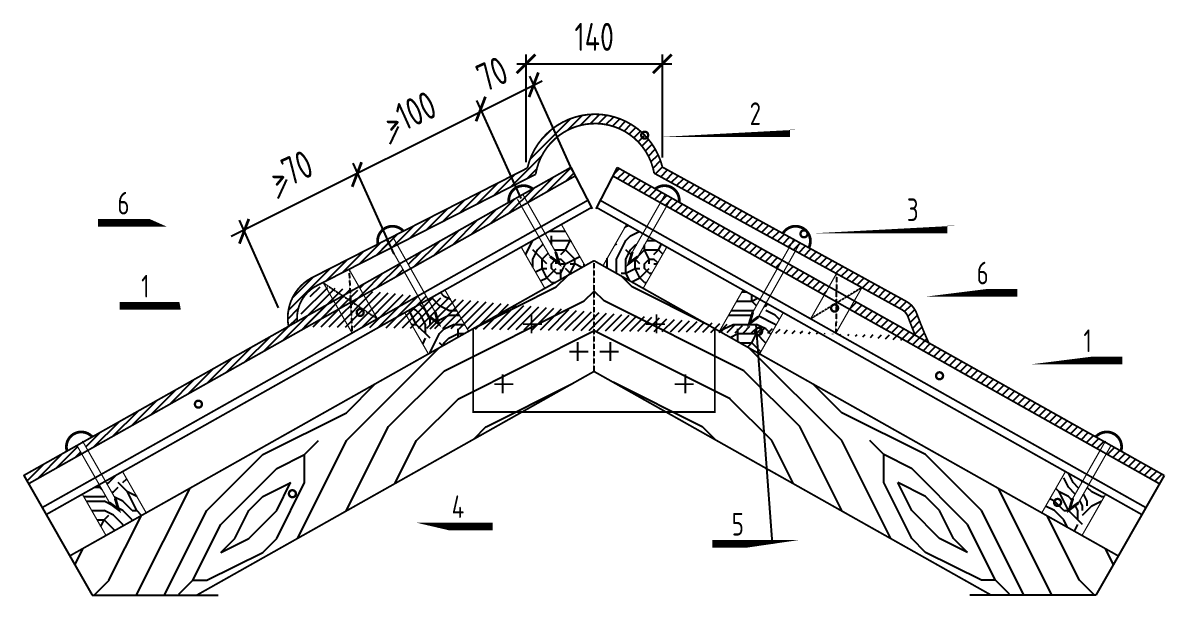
# Model space of a CAD drawing. Header units: millimetres. Extents: x -229914 to 856942, y -268655 to 87212.
# Drawn here: x 127374 to 139636, y -53467 to -47310 of the extents above; entities that cross this region are included whole.
import ezdxf
from ezdxf.enums import TextEntityAlignment as Align

# ---------------------------------------------------------------- set-up
doc = ezdxf.new("R2010")
doc.units = ezdxf.units.MM
doc.linetypes.add('ШТРИХОВАЯ', pattern=[0.75, 0.5, -0.25])
doc.layers.add('$DIZAIN', color=7, linetype='Continuous')
doc.layers.add('$RAZMER', color=7, linetype='Continuous')
doc.styles.add('ПРОМКАД', font='simplex.shx', dxfattribs={"width": 0.7})
pattern_1 = [(45, (68597.184, -170448.696), (-44.194174, 44.194174), [])]
pattern_2 = [(0, (68947.2, -170448.7), (1000, 1000), [300, -700]), (0, (68947.2, -170398.7), (1000, 1000), [300, -700]), (0, (68997.2, -170298.7), (1000, 1000), [200, -800]), (0, (69047.2, -170198.7), (1000, 1000), [150, -850]), (0, (69047.2, -170098.7), (1000, 1000), [100, -900]), (0, (68797.2, -169998.7), (1000, 1000), [50, -250, 50, -650]), (0, (68947.2, -169948.7), (1000, 1000), [50, -400, 150, -400]), (0, (69147.2, -169898.7), (1000, 1000), [50, -50, 50, -850]), (0, (69097.2, -169848.7), (1000, 1000), [50, -950]), (0, (69047.2, -169748.7), (1000, 1000), [150, -850]), (0, (69047.2, -169648.7), (1000, 1000), [200, -800]), (0, (68997.2, -169548.7), (1000, 1000), [250, -300, 50, -400]), (90, (68597.2, -170148.7), (-1000, 1000), [50, -100, 250, -600]), (90, (68647.2, -170048.7), (-1000, 1000), [50, -50, 150, -750]), (90, (68697.2, -169648.7), (-1000, 1000), [100, -900]), (90, (68747.2, -170048.7), (-1000, 1000), [200, -300, 50, -450]), (90, (68797.2, -169498.7), (-1000, 1000), [50, -950]), (90, (68847.2, -169998.7), (-1000, 1000), [150, -850]), (90, (68947.2, -169948.7), (-1000, 1000), [100, -900]), (90, (69047.2, -169948.7), (-1000, 1000), [50, -150, 150, -650]), (90, (69097.2, -169898.7), (-1000, 1000), [50, -950]), (90, (69147.2, -170098.7), (-1000, 1000), [140, -860]), (90, (69197.2, -170298.7), (-1000, 1000), [100, -900]), (90, (69297.2, -169898.7), (-1000, 1000), [50, -950]), (90, (69397.2, -169948.7), (-1000, 1000), [150, -850]), (90, (69497.2, -169948.7), (-1000, 1000), [150, -850]), (45, (69347.2, -170348.7), (1e-13, 1000), [70.71, -70.71, 70.71, -1202.0836]), (45, (69147.2, -170098.7), (1e-13, 1000), [141.42, -1272.7936]), (45, (68747.2, -169598.7), (1e-13, 1000), [141.42, -1272.7936]), (45, (68947.2, -169848.7), (1e-13, 1000), [141.42, -1272.7936]), (45, (68997.2, -170048.7), (1e-13, 1000), [141.42, -1272.7936]), (45, (69297.2, -170248.7), (1e-13, 1000), [141.42, -1272.7936]), (45, (69197.2, -170198.7), (1e-13, 1000), [212.132, -1202.0816]), (45, (68897.2, -169748.7), (1e-13, 1000), [70.71, -1343.5036]), (45, (68847.2, -169648.7), (1e-13, 1000), [70.71, -1343.5036]), (45, (69247.2, -169648.7), (1e-13, 1000), [70.71, -1343.5036]), (45, (68847.2, -170148.7), (1e-13, 1000), [70.71, -1343.5036]), (45, (69397.2, -169798.7), (1e-13, 1000), [70.71, -1343.5036]), (45, (69047.2, -169898.7), (1e-13, 1000), [70.71, -1343.5036]), (45, (69147.2, -169798.7), (1e-13, 1000), [70.71, -1343.5036]), (135, (69097.2, -169998.7), (-1000, 1e-13), [70.71, -70.71, 212.132, -1060.6616]), (135, (69247.2, -169998.7), (-1000, 1e-13), [70.71, -1343.5036]), (135, (69247.2, -170348.7), (-1000, 1e-13), [70.71, -1343.5036]), (135, (69047.2, -170098.7), (-1000, 1e-13), [70.71, -1343.5036]), (135, (69197.2, -169898.7), (-1000, 1e-13), [70.71, -1343.5036]), (135, (68947.2, -170148.7), (-1000, 1e-13), [70.71, -1343.5036]), (135, (69347.2, -170148.7), (-1000, 1e-13), [70.71, -1343.5036]), (135, (68647.2, -170448.7), (-1000, 1e-13), [70.71, -1343.5036]), (135, (68697.2, -170398.7), (-1000, 1e-13), [141.42, -1272.7936]), (135, (68747.2, -170348.7), (-1000, 1e-13), [141.42, -1272.7936]), (135, (68847.2, -170348.7), (-1000, 1e-13), [141.42, -1272.7936]), (135, (68897.2, -170248.7), (-1000, 1e-13), [141.42, -1272.7936]), (135, (69297.2, -169848.7), (-1000, 1e-13), [141.42, -1272.7936]), (135, (69497.2, -170348.7), (-1000, 1e-13), [141.42, -1272.7936]), (135, (69547.2, -169548.7), (-1000, 1e-13), [141.42, -1272.7936]), (135, (69547.2, -169648.7), (-1000, 1e-13), [141.42, -1272.7936]), (135, (69447.2, -169698.7), (-1000, 1e-13), [141.42, -1272.7936]), (135, (68747.2, -169698.7), (-1000, 1e-13), [212.132, -1202.0816]), (135, (69397.2, -169798.7), (-1000, 1e-13), [212.132, -1202.0816]), (26.56505, (68847.2, -169498.7), (1000, 4e-07), [111.8, -2124.268]), (26.56505, (68847.2, -169998.7), (1000, 4e-07), [111.8, -2124.268]), (26.56505, (68947.2, -169698.7), (1000, 4e-07), [111.8, -2124.268]), (26.56505, (69247.2, -170398.7), (1000, 4e-07), [111.8, -2124.268]), (26.56505, (69197.2, -170298.7), (1000, 4e-07), [111.8, -2124.268]), (26.56505, (68897.2, -170098.7), (1000, 4e-07), [111.8, -2124.268]), (26.56505, (68897.2, -169598.7), (1000, 4e-07), [111.8, -2124.268]), (26.56505, (69197.2, -169898.7), (1000, 4e-07), [223.6, -2012.468]), (63.43495, (69197.2, -169748.7), (5e-08, 1000), [111.8, -2124.268]), (63.43495, (69347.2, -170048.7), (5e-08, 1000), [111.8, -2124.268]), (63.43495, (68847.2, -169848.7), (5e-08, 1000), [111.8, -2124.268]), (63.43495, (68647.2, -169798.7), (5e-08, 1000), [111.8, -2124.268]), (63.43495, (69247.2, -169998.7), (5e-08, 1000), [111.8, -2124.268]), (63.43495, (69147.2, -169998.7), (5e-08, 1000), [111.8, -2124.268]), (63.43495, (68747.2, -169848.7), (5e-08, 1000), [223.6, -2012.468]), (63.43495, (69497.2, -170198.7), (5e-08, 1000), [223.6, -2012.468]), (63.43495, (69397.2, -170148.7), (5e-08, 1000), [223.6, -2012.468]), (116.56505, (68597.2, -170298.7), (-4e-07, 1000), [111.8, -2124.268]), (116.56505, (68597.2, -169748.7), (-4e-07, 1000), [111.8, -2124.268]), (116.56505, (68797.2, -170448.7), (-4e-07, 1000), [111.8, -2124.268]), (116.56505, (68697.2, -169548.7), (-4e-07, 1000), [111.8, -2124.268]), (116.56505, (68797.2, -170148.7), (-4e-07, 1000), [111.8, -2124.268]), (116.56505, (68997.2, -170048.7), (-4e-07, 1000), [111.8, -2124.268]), (116.56505, (69097.2, -169848.7), (-4e-07, 1000), [111.8, -2124.268]), (116.56505, (68647.2, -170248.7), (0.0003, 1000.0002), [111.8, -2124.268]), (116.56505, (68897.2, -170098.7), (-4e-07, 1000), [111.8, -2124.268]), (116.56505, (69197.2, -170198.7), (-4e-07, 1000), [111.8, -2124.268]), (116.56505, (69297.2, -170098.7), (-4e-07, 1000), [111.8, -2124.268]), (116.56505, (69497.2, -169798.7), (-4e-07, 1000), [111.8, -2124.268]), (116.56505, (68747.2, -169498.7), (-4e-07, 1000), [111.8, -2124.268]), (116.56505, (68597.2, -169548.7), (-4e-07, 1000), [223.6, -2012.468]), (116.56505, (68747.2, -170248.7), (-4e-07, 1000), [223.6, -2012.468]), (153.43495, (68597.2, -170398.7), (-1000, 5e-08), [111.8, -2124.268]), (153.43495, (69447.2, -170448.7), (-1000, 5e-08), [111.8, -2124.268]), (153.43495, (69397.2, -169948.7), (-1000, 5e-08), [111.8, -2124.268]), (153.43495, (68997.2, -170298.7), (-1000, 5e-08), [111.8, -2124.268]), (153.43495, (68947.2, -170398.7), (-1000, 5e-08), [111.8, -2124.268]), (153.43495, (69047.2, -170198.7), (-1000, 5e-08), [111.8, -2124.268]), (153.43495, (69347.2, -169598.7), (-1000, 5e-08), [111.8, -2124.268]), (153.43495, (69447.2, -169548.7), (-1000, 5e-08), [223.6, -2012.468])]

msp = doc.modelspace()

# ---------------------------------------------------------------- hatches: boundary and pattern name
at = {"layer": '$DIZAIN', "linetype": 'Continuous'}
h = msp.add_hatch(dxfattribs=at)
h.set_pattern_fill('ANSI31', color=256, scale=500, style=0)
h.set_pattern_definition(pattern_1)
edge = h.paths.add_edge_path()
edge.add_arc((130707.67111, -50479.28592), 489.77538, 119.03520036, 190.630001929, ccw=False)
edge.add_line((130469.96017, -50051.06468), (132790.12244, -48869.34729))
edge.add_arc((133515.8345, -49036.08501), 744.62035, 13.718281517, 167.060437037, ccw=False)
edge.add_line((134239.21343, -48859.49969), (136856.26305, -50301.41096))
edge.add_arc((136735.99705, -50519.69212), 249.21993, 20.088063465, 61.146630839, ccw=False)
edge.add_arc((141304.94156, -48848.77511), 4615.67653, 200.088063465, 204.274890195)
edge.add_arc((130707.67111, -50479.28592), 389.77538, 119.282516691, 185.551752651, ccw=False)
edge.add_line((130517.02561, -50139.3166), (132878.98224, -48936.31228))
edge.add_arc((133515.8345, -49036.08501), 644.62035, 9.926423165, 171.096106967, ccw=False)
edge.add_line((134150.80483, -48924.96317), (136808.00607, -50388.99671))
edge.add_arc((136735.99705, -50519.69212), 149.21993, 20.088063465, 61.146630839, ccw=False)
edge.add_arc((141304.94156, -48848.77511), 4715.67653, 200.088063465, 202.653449851)
h = msp.add_hatch(dxfattribs=at)
h.set_pattern_fill('ANSI31', color=256, scale=500, style=0)
h.set_pattern_definition(pattern_1)
h.paths.add_polyline_path([(130762.29678, -50385.78235), (130711.2037, -50296.42036), (128021.35928, -51811.97965), (128072.29503, -51901.43028)])
h.paths.add_polyline_path([(127384.00256, -52171.09034), (127435.09564, -52260.45233), (128005.91384, -51938.83194), (127954.97809, -51849.3813)])
h.paths.add_polyline_path([(132792.25954, -49242.02515), (132741.32379, -49152.57452), (131486.45318, -49859.61571), (131536.95072, -49949.31325)])
h.paths.add_polyline_path([(133302.72958, -48954.40718), (133255.4456, -48862.899), (132741.32379, -49152.57452), (132792.25954, -49242.02515)])
h.paths.add_polyline_path([(131470.62897, -49986.68142), (131420.13142, -49896.98388), (130982.36254, -50143.6393), (131033.45561, -50233.00129)])
h = msp.add_hatch(dxfattribs=at)
h.set_pattern_fill('ANSI31', color=256, scale=500, style=0)
h.set_pattern_definition(pattern_1)
h.paths.add_polyline_path([(134217.7697, -49242.02515), (134268.70545, -49152.57452), (133754.58365, -48862.899), (133707.29966, -48954.40718)])
h.paths.add_polyline_path([(135473.07852, -49949.31325), (135523.57606, -49859.61571), (134268.70545, -49152.57452), (134217.7697, -49242.02515)])
h.paths.add_polyline_path([(135589.89782, -49896.98388), (135539.40028, -49986.68142), (135976.57363, -50233.00129), (136027.6667, -50143.6393)])
h.paths.add_polyline_path([(136298.82554, -50296.42036), (136247.73247, -50385.78235), (138937.73422, -51901.43028), (138988.66996, -51811.97965)])
h.paths.add_polyline_path([(139574.93361, -52260.45233), (139626.02668, -52171.09034), (139055.05115, -51849.3813), (139004.1154, -51938.83194)])
h = msp.add_hatch(dxfattribs=at)
h.set_pattern_fill('LOGEND', color=256, scale=1000, style=0)
h.set_pattern_definition(pattern_2)
h.paths.add_polyline_path([(132158.80009, -50622.72775), (131905.27804, -50179.31664), (131723.95352, -50281.48168), (131800.4668, -50417.39034), (131837.39403, -50539.74918), (131740.99351, -50466.92327), (131657.63176, -50318.84985), (131474.00719, -50422.31082), (131727.52924, -50865.72192)])
h.paths.add_polyline_path([(133408.51822, -49918.58965), (133154.99617, -49475.17855), (132980.88509, -49573.27926), (133093.07792, -49770.30629), (133130.00514, -49892.66513), (133033.60462, -49819.83922), (132914.50391, -49610.68091), (132723.72532, -49718.17273), (132977.24737, -50161.58383)])
h.paths.add_polyline_path([(133880.0241, -49892.66513), (133916.95132, -49770.30629), (134029.14415, -49573.27926), (133855.03307, -49475.17855), (133601.51102, -49918.58965), (134032.78187, -50161.58383), (134286.30392, -49718.17273), (134095.52534, -49610.68091), (133976.42462, -49819.83922)])
h.paths.add_polyline_path([(135172.63521, -50539.74918), (135209.56244, -50417.39034), (135286.07572, -50281.48168), (135104.7512, -50179.31664), (134851.22915, -50622.72775), (135282.5, -50865.72192), (135536.02205, -50422.31082), (135352.39748, -50318.84985), (135269.03573, -50466.92327)])
h = msp.add_hatch(dxfattribs=at)
h.set_pattern_fill('ANSI31', color=256, scale=500, style=0)
h.set_pattern_definition(pattern_1)
h.paths.add_polyline_path([(130469.96017, -50051.06468, 0.3229661508), (130226.30082, -50569.63284), (130319.72408, -50516.99467, -0.2974917805), (130517.02561, -50139.3166), (131324.90834, -49727.84147), (131275.8081, -49640.62593)])
h.paths.add_polyline_path([(136808.00607, -50388.99671, -0.1810933743), (136876.13931, -50468.44044, 0.0111940773), (136953.07327, -50665.04808), (137097.36683, -50746.34849, -0.0182705105), (136970.0559, -50434.09403, 0.1810933743), (136856.26305, -50301.41096), (135715.92673, -49673.12184), (135666.86705, -49760.26533)])
h = msp.add_hatch(dxfattribs=at)
h.set_pattern_fill('WOODFACE', color=256, scale=3000, style=0)
h.set_pattern_definition([(0, (69197.2, -170298.7), (3000, 3000), [150, -2850]), (90, (70397.2, -169248.7), (-3000, 3000), [300, -2700]), (45, (69797.2, -169548.7), (3e-13, 3000), [212.1, -636.3, 212.1, -424.2, 1485, -1272.94]), (45, (69047.2, -170448.7), (3e-13, 3000), [212.13, -424.26, 212.13, -3394.12]), (45, (70097.2, -170148.7), (3e-13, 3000), [212.13, -4030.51]), (45, (70397.2, -170298.7), (3e-13, 3000), [212.13, -4030.51]), (45, (69947.2, -169998.7), (3e-13, 3000), [212.13, -4030.51]), (45, (69797.2, -169848.7), (3e-13, 3000), [424.26, -3818.38]), (45, (70547.2, -167598.7), (3e-13, 3000), [424.26, -3818.38]), (45, (69497.2, -169698.7), (3e-13, 3000), [848.52, -3394.12]), (45, (69347.2, -169548.7), (3e-13, 3000), [848.52, -3394.12]), (45, (71297.2, -168648.7), (3e-13, 3000), [848.52, -3394.12]), (45, (69197.2, -169248.7), (3e-13, 3000), [636.396, -3606.245]), (45, (68597.2, -168798.7), (3e-13, 3000), [636.396, -3606.245]), (45, (68897.2, -169098.7), (3e-13, 3000), [636.396, -3606.245]), (45, (70847.2, -168198.7), (3e-13, 3000), [1060.66, -3181.98]), (45, (70547.2, -168048.7), (3e-13, 3000), [1060.66, -3181.98]), (45, (70847.2, -168798.7), (3e-13, 3000), [1484.924, -2757.716]), (26.565, (69497.2, -169998.7), (3000, 1e-06), [335.41, -6372.794]), (26.565, (70097.2, -169098.7), (3000, 1e-06), [335.41, -6372.794]), (26.565, (69947.2, -169398.7), (3000, 1e-06), [335.41, -6372.794]), (26.565, (69347.2, -170298.7), (3000, 1e-06), [670.82, -6037.384]), (26.565, (69947.2, -168948.7), (3000, 1e-06), [1006.23, -5701.973]), (26.565, (69647.2, -168798.7), (3000, 1e-06), [1341.64, -5366.56]), (26.565, (69347.2, -168648.7), (3000, 1e-06), [1341.64, -5366.56]), (26.565, (68897.2, -167748.7), (3000, 1e-06), [1341.64, -5366.56]), (26.565, (68897.2, -168048.7), (3000, 1e-06), [1677.05, -5031.15]), (26.565, (69047.2, -168348.7), (3000, 1e-06), [1677.05, -5031.15]), (63.435, (70097.2, -169548.7), (2e-07, 3000), [335.41, -6372.794]), (63.435, (69647.2, -169848.7), (2e-07, 3000), [335.41, -6372.794]), (63.435, (69197.2, -170298.7), (2e-07, 3000), [670.82, -6037.384]), (63.435, (70097.2, -169848.7), (2e-07, 3000), [670.82, -6037.384]), (63.435, (68897.2, -170448.7), (2e-07, 3000), [1006.23, -5701.973]), (63.435, (68597.2, -170448.7), (2e-07, 3000), [1341.64, -5366.563]), (63.435, (71297.2, -170298.7), (2e-07, 3000), [1341.64, -5366.56]), (63.435, (70247.2, -169998.7), (2e-07, 3000), [1341.64, -5366.56]), (63.435, (70847.2, -170298.7), (2e-07, 3000), [1677.05, -5031.15]), (63.435, (70547.2, -170148.7), (2e-07, 3000), [1677.05, -5031.15])])
h.paths.add_polyline_path([(127877.82585, -53034.78928), (128119.57485, -53457.60928), (129239.03954, -53457.60928), (132731.44124, -51489.85911), (132209.0042, -51489.85911), (132209.0042, -50594.44087)])
h.paths.add_polyline_path([(132209.0042, -51489.85911), (132731.44124, -51489.85911), (133505.01462, -51053.99884), (133505.01462, -49864.21996), (132209.0042, -50594.44087)])
h = msp.add_hatch(dxfattribs=at)
h.set_pattern_fill('WOODFACE', color=256, scale=3000, style=0)
h.set_pattern_definition([(180, (197812.8, -170298.7), (-3000, 3000), [150, -2850]), (90, (196612.8, -169248.7), (3000, 3000), [300, -2700]), (135, (197212.8, -169548.7), (-3e-13, 3000), [212.1, -636.3, 212.1, -424.2, 1485, -1272.94]), (135, (197962.8, -170448.7), (-3e-13, 3000), [212.13, -424.26, 212.13, -3394.12]), (135, (196912.8, -170148.7), (-3e-13, 3000), [212.13, -4030.51]), (135, (196612.8, -170298.7), (-3e-13, 3000), [212.13, -4030.51]), (135, (197062.8, -169998.7), (-3e-13, 3000), [212.13, -4030.51]), (135, (197212.8, -169848.7), (-3e-13, 3000), [424.26, -3818.38]), (135, (196462.8, -167598.7), (-3e-13, 3000), [424.26, -3818.38]), (135, (197512.8, -169698.7), (-3e-13, 3000), [848.52, -3394.12]), (135, (197662.8, -169548.7), (-3e-13, 3000), [848.52, -3394.12]), (135, (195712.8, -168648.7), (-3e-13, 3000), [848.52, -3394.12]), (135, (197812.8, -169248.7), (-3e-13, 3000), [636.396, -3606.245]), (135, (198412.8, -168798.7), (-3e-13, 3000), [636.396, -3606.245]), (135, (198112.8, -169098.7), (-3e-13, 3000), [636.396, -3606.245]), (135, (196162.8, -168198.7), (-3e-13, 3000), [1060.66, -3181.98]), (135, (196462.8, -168048.7), (-3e-13, 3000), [1060.66, -3181.98]), (135, (196162.8, -168798.7), (-3e-13, 3000), [1484.924, -2757.716]), (153.435, (197512.8, -169998.7), (-3000, 1e-06), [335.41, -6372.794]), (153.435, (196912.8, -169098.7), (-3000, 1e-06), [335.41, -6372.794]), (153.435, (197062.8, -169398.7), (-3000, 1e-06), [335.41, -6372.794]), (153.435, (197662.8, -170298.7), (-3000, 1e-06), [670.82, -6037.384]), (153.435, (197062.8, -168948.7), (-3000, 1e-06), [1006.23, -5701.973]), (153.435, (197362.8, -168798.7), (-3000, 1e-06), [1341.64, -5366.56]), (153.435, (197662.8, -168648.7), (-3000, 1e-06), [1341.64, -5366.56]), (153.435, (198112.8, -167748.7), (-3000, 1e-06), [1341.64, -5366.56]), (153.435, (198112.8, -168048.7), (-3000, 1e-06), [1677.05, -5031.15]), (153.435, (197962.8, -168348.7), (-3000, 1e-06), [1677.05, -5031.15]), (116.565, (196912.8, -169548.7), (-2e-07, 3000), [335.41, -6372.794]), (116.565, (197362.8, -169848.7), (-2e-07, 3000), [335.41, -6372.794]), (116.565, (197812.8, -170298.7), (-2e-07, 3000), [670.82, -6037.384]), (116.565, (196912.8, -169848.7), (-2e-07, 3000), [670.82, -6037.384]), (116.565, (198112.8, -170448.7), (-2e-07, 3000), [1006.23, -5701.973]), (116.565, (198412.8, -170448.7), (-2e-07, 3000), [1341.64, -5366.563]), (116.565, (195712.8, -170298.7), (-2e-07, 3000), [1341.64, -5366.56]), (116.565, (196762.8, -169998.7), (-2e-07, 3000), [1341.64, -5366.56]), (116.565, (196162.8, -170298.7), (-2e-07, 3000), [1677.05, -5031.15]), (116.565, (196462.8, -170148.7), (-2e-07, 3000), [1677.05, -5031.15])])
h.paths.add_polyline_path([(134278.588, -51489.85911), (134801.02504, -51489.85911), (134801.02504, -50594.44087), (139132.20339, -53034.78928), (138890.45439, -53457.60928), (137770.9897, -53457.60928)])
h.paths.add_polyline_path([(133505.01462, -49864.21996), (134801.02504, -50594.44087), (134801.02504, -51489.85911), (134278.588, -51489.85911), (133505.01462, -51053.99884)])
h = msp.add_hatch(dxfattribs=at)
h.set_pattern_fill('LOGEND', color=256, scale=1000, style=0)
h.set_pattern_definition(pattern_2)
h.paths.add_polyline_path([(128401.87144, -52537.72396), (128305.47092, -52464.89805), (128194.53939, -52270.08604), (128013.36975, -52372.16381), (128266.89181, -52815.57492), (128698.16265, -52572.58074), (128444.6406, -52129.16964), (128260.92058, -52232.68439), (128364.94421, -52415.36512)])
h = msp.add_hatch(dxfattribs=at)
h.set_pattern_fill('LOGEND', color=256, scale=1000, style=0)
h.set_pattern_definition(pattern_2)
h.paths.add_polyline_path([(138743.13744, -52815.57492), (138996.65949, -52372.16381), (138815.48985, -52270.08604), (138704.55832, -52464.89805), (138608.1578, -52537.72396), (138645.08503, -52415.36512), (138749.10866, -52232.68439), (138565.38864, -52129.16964), (138311.86659, -52572.58074)])

# ---------------------------------------------------------------- linework, layer by layer
for p, q in [((131401.88746, -48422.04768), (131313.5411, -48612.22378)), ((133255.4456, -48862.899), (133485.50857, -49308.13735)), ((133754.58365, -48862.899), (133524.52067, -49308.13735)), ((130205.81424, -48992.57575), (130110.67203, -49196.33601)), ((135421.84365, -52905.71139), (135247.18414, -50548.69619)), ((127384.00256, -52171.09034), (128119.57485, -53457.60928)), ((139626.02668, -52171.09034), (138890.45439, -53457.60928)), ((128119.57485, -53457.60928), (129472.50243, -53457.60928)), ((138890.45439, -53457.60928), (137537.52681, -53457.60928))]:
    msp.add_line(p, q, dxfattribs=at)
at = {"layer": '$DIZAIN', "linetype": 'ШТРИХОВАЯ', "ltscale": 5}
for p, q in [((133505.01462, -49864.21996), (133505.01462, -51053.99884)), ((133505.01462, -49864.21996), (133505.01462, -51053.99884)), ((130875.5001, -49956.73646), (130908.56551, -50641.60697)), ((136107.92193, -50003.27257), (136101.46373, -50641.60697)), ((130601.35291, -50104.29087), (131179.72435, -50488.8259)), ((136380.32623, -50153.87532), (135830.3049, -50488.8259))]:
    msp.add_line(p, q, dxfattribs=at)
at = {"layer": '$DIZAIN', "linetype": 'Continuous'}
for points, const_width in [([(130226.30082, -50569.63284, -0.3229661508), (130469.96017, -50051.06468), (132790.12244, -48869.34729, -0.7907600448), (134239.21343, -48859.49969), (136856.26305, -50301.41096, -0.1810933743), (136970.0559, -50434.09403, 0.0182705105), (137097.36683, -50746.34849, 0.0083814753)], 19.2), ([(130319.72408, -50516.99467, -0.2974917805), (130517.02561, -50139.3166), (132878.98224, -48936.31228, -0.8478342825), (134150.80483, -48924.96317), (136808.00607, -50388.99671, -0.1810933743), (136876.13931, -50468.44044, 0.0111940773), (136953.07327, -50665.04808, 9.7166104161)], 19.2), ([(132590.98697, -49237.27992, -0.6679899435), (132847.44661, -49092.78094, 2.5115542249)], 30), ([(134419.04227, -49237.27992, 0.6679899435), (134162.58263, -49092.78094, -2.5115542249)], 30), ([(131185.64637, -49686.54757, -0.7656416941), (131460.02553, -49547.456, 2.5115542249)], 30), ([(135810.85744, -49725.42565, 0.9615025399), (135531.97668, -49571.7712, -2.5115542249)], 30), ([(127848.67555, -51909.27614, -0.8010791924), (128119.60419, -51756.62478, 2.5115542249)], 30), ([(139161.35369, -51909.27614, 0.8010791924), (138890.42505, -51756.62478, -2.5115542249)], 30)]:
    msp.add_lwpolyline(points, format="xyb", dxfattribs=dict(at, const_width=const_width))
at = {"layer": '$DIZAIN', "linetype": 'Continuous', "const_width": 25}
for points in [[(134011.71868, -48516.50751, 1), (134086.71868, -48516.50751, 1)], [(135721.45904, -49575.98036, 1), (135796.45904, -49575.98036, 1)], [(130957.80776, -50420.28496, 1), (131032.80776, -50420.28496, 1)], [(136049.98664, -50373.37921, 1), (136124.98664, -50373.37921, 1)], [(135234.68389, -50623.69645, 1), (135309.68389, -50623.69645, 1)], [(137176.36729, -51100.41943, 1), (137251.36729, -51100.41943, 1)], [(129221.30451, -51405.30702, 1), (129296.30451, -51405.30702, 1)], [(130230.35363, -52366.87622, 1), (130305.35363, -52366.87622, 1)], [(138443.54508, -52460.68794, 1), (138518.54508, -52460.68794, 1)]]:
    msp.add_lwpolyline(points, format="xyb", close=True, dxfattribs=at)
at = {"layer": '$DIZAIN', "linetype": 'Continuous'}
for points, const_width in [([(127384.00256, -52171.09034), (133255.4456, -48862.899)], 19.2), ([(139626.02668, -52171.09034), (133754.58365, -48862.899)], 19.2), ([(127435.09564, -52260.45233), (133302.72958, -48954.40718)], 19.2), ([(139574.93361, -52260.45233), (133707.29966, -48954.40718)], 19.2), ([(127624.3038, -52591.37818), (133477.8319, -49293.28078)], 19.2), ([(139385.72545, -52591.37818), (133532.19734, -49293.28078)], 19.2), ([(133154.99617, -49475.17855), (133408.51822, -49918.58965)], 12.8), ([(133855.03307, -49475.17855), (133601.51102, -49918.58965)], 12.8), ([(132723.72532, -49718.17273), (132977.24737, -50161.58383)], 12.8), ([(133033.60462, -49819.83922), (133130.00514, -49892.66513), (133093.07792, -49770.30629)], 30), ([(133976.42462, -49819.83922), (133880.0241, -49892.66513), (133916.95132, -49770.30629)], 30), ([(134286.30392, -49718.17273), (134032.78187, -50161.58383)], 12.8), ([(127877.82585, -53034.78928), (133505.01462, -49864.21996)], 19.2), ([(139132.20339, -53034.78928), (133505.01462, -49864.21996)], 19.2), ([(131905.27804, -50179.31664), (132158.80009, -50622.72775)], 12.8), ([(135104.7512, -50179.31664), (134851.22915, -50622.72775)], 12.8), ([(131474.00719, -50422.31082), (131727.52924, -50865.72192)], 12.8), ([(131740.99351, -50466.92327), (131837.39403, -50539.74918), (131800.4668, -50417.39034)], 30), ([(132834.55553, -50440.55477), (132834.55553, -50644.11301)], 19.2), ([(134175.47371, -50440.55477), (134175.47371, -50644.11301)], 19.2), ([(135269.03573, -50466.92327), (135172.63521, -50539.74918), (135209.56244, -50417.39034)], 30), ([(135536.02205, -50422.31082), (135282.5, -50865.72192)], 12.8), ([(132209.0042, -50594.44087), (132209.0042, -51489.85911), (133505.01462, -51489.85911)], 19.2), ([(132744.03377, -50546.10357), (132947.70778, -50546.10357)], 19.2), ([(134801.02504, -50594.44087), (134801.02504, -51489.85911), (133505.01462, -51489.85911)], 19.2), ([(134265.99547, -50546.10357), (134062.32146, -50546.10357)], 19.2), ([(133330.16104, -50736.40226), (133330.16104, -50939.9605)], 19.2), ([(133679.8682, -50736.40226), (133679.8682, -50939.9605)], 19.2), ([(133239.63928, -50841.95105), (133443.3133, -50841.95105)], 19.2), ([(133770.38996, -50841.95105), (133566.71595, -50841.95105)], 19.2), ([(132524.78604, -51083.96839), (132524.78604, -51287.52663)], 19.2), ([(134485.2432, -51083.96839), (134485.2432, -51287.52663)], 19.2), ([(132434.26429, -51189.51719), (132637.9383, -51189.51719)], 19.2), ([(134575.76496, -51189.51719), (134372.09094, -51189.51719)], 19.2), ([(129239.03954, -53457.60928), (132783.98881, -51460.25183)], 19.2), ([(137770.9897, -53457.60928), (134226.04043, -51460.25183)], 19.2), ([(128444.6406, -52129.16964), (128698.16265, -52572.58074)], 12.8), ([(138565.38864, -52129.16964), (138311.86659, -52572.58074)], 12.8), ([(128013.36975, -52372.16381), (128266.89181, -52815.57492)], 12.8), ([(128305.47092, -52464.89805), (128401.87144, -52537.72396), (128364.94421, -52415.36512)], 30), ([(138704.55832, -52464.89805), (138608.1578, -52537.72396), (138645.08503, -52415.36512)], 30), ([(138996.65949, -52372.16381), (138743.13744, -52815.57492)], 12.8)]:
    msp.add_lwpolyline(points, dxfattribs=dict(at, const_width=const_width))
at = {"layer": '$DIZAIN', "linetype": 'ШТРИХОВАЯ', "ltscale": 5}
for points, const_width in [([(132742.58508, -49154.78954), (133093.07792, -49770.30629)], 12.8), ([(134267.44416, -49154.78954), (133916.95132, -49770.30629)], 12.8), ([(127581.36437, -52516.27695), (133438.09369, -49216.37587)], 19.2), ([(132683.11179, -49204.32247), (133033.60462, -49819.83922)], 12.8), ([(139428.66487, -52516.27695), (133571.93555, -49216.37587)], 19.2), ([(134326.91745, -49204.32247), (133976.42462, -49819.83922)], 12.8), ([(131275.57523, -49640.2123), (131740.99351, -50466.92327)], 12.8), ([(131343.70004, -49606.04684), (131800.4668, -50417.39034)], 12.8), ([(135649.24962, -49636.38487), (135209.56244, -50417.39034)], 12.8), ([(135715.92673, -49673.12184), (135269.03573, -50466.92327)], 12.8), ([(132731.44124, -51489.85911), (133505.01462, -51053.99884)], 19.2), ([(134278.588, -51489.85911), (133505.01462, -51053.99884)], 19.2), ([(127954.97809, -51849.3813), (128305.47092, -52464.89805)], 12.8), ([(128014.45138, -51799.84837), (128364.94421, -52415.36512)], 12.8), ([(138995.57786, -51799.84837), (138645.08503, -52415.36512)], 12.8), ([(139055.05115, -51849.3813), (138704.55832, -52464.89805)], 12.8)]:
    msp.add_lwpolyline(points, dxfattribs=dict(at, const_width=const_width))
for points in [[(130875.5001, -49956.73646, 12.8, 12.8, 0), (131179.72435, -50488.8259, 12.8, 12.8, 0)], [(136107.92193, -50003.27257, 12.8, 12.8, 0), (135830.3049, -50488.8259, 12.8, 12.8, 0)], [(130601.35291, -50104.29087, 12.8, 12.8, 0), (130908.56551, -50641.60697, 12.8, 12.8, 0)], [(136380.55085, -50153.48245, 12.8, 12.8, 0), (136101.46373, -50641.60697, 12.8, 12.8, 0)]]:
    msp.add_lwpolyline(points, format="xyseb", dxfattribs=at)
at = {"layer": '$RAZMER', "linetype": 'Continuous'}
for p, q in [((132775.87667, -48805.96604), (132775.87667, -47651.1219)), ((134238.68944, -48757.36683), (134238.68944, -47651.1219)), ((132675.87667, -47751.1219), (134338.68944, -47751.1219)), ((129610.09659, -49600.61179), (132948.85988, -47934.46302)), ((133270.50934, -48893.14465), (132816.63575, -47884.29551)), ((132722.17349, -49197.49325), (132248.36047, -48144.32366)), ((131360.84238, -49792.73685), (130920.25945, -48818.7756)), ((130118.62723, -50370.97341), (129699.1368, -49428.98924))]:
    msp.add_line(p, q, dxfattribs=at)
at = {"layer": '$RAZMER', "linetype": 'Continuous', "const_width": 30}
for points in [[(132875.87649, -47651.12172), (132675.81834, -47851.06355)], [(134338.68926, -47651.12172), (134138.6311, -47851.06355)], [(132907.83132, -47843.2671), (132807.4194, -48107.68618)], [(132339.55605, -48103.29525), (132239.14412, -48367.71433)], [(131010.02473, -48806.59764), (130909.61281, -49071.01671)], [(129799.60973, -49416.61619), (129699.19781, -49681.03526)]]:
    msp.add_lwpolyline(points, dxfattribs=at)
for points in [[(134069.38806, -48544.05232, 0, 0, 0), (134961.71688, -48496.56474, 81, 81, 0), (135609.57411, -48496.56474, 81, 81, 0)], [(130995.30776, -50420.28496, 0, 0, 0), (128827.8246, -49458.13415, 81, 81, 0), (128179.96737, -49458.13415, 81, 81, 0)], [(135758.95904, -49575.98036, 0, 0, 0), (136651.28786, -49528.49277, 81, 81, 0), (137299.14508, -49528.49277, 81, 81, 0)], [(136087.48664, -50373.37921, 0, 0, 0), (137402.20829, -50208.62703, 81, 81, 0), (138050.06552, -50208.62703, 81, 81, 0)], [(129258.80451, -51405.30702, 0, 0, 0), (129062.48732, -50349.3445, 81, 81, 0), (128414.63009, -50349.3445, 81, 81, 0)], [(137213.86729, -51100.41943, 0, 0, 0), (138528.58894, -50935.66725, 81, 81, 0), (139176.44616, -50935.66725, 81, 81, 0)], [(130267.85363, -52366.87622, 0, 0, 0), (131770.30539, -52718.08817, 81, 81, 0), (132418.16261, -52718.08817, 81, 81, 0)], [(138481.04508, -52460.68794, 0, 0, 0), (135421.84365, -52905.71139, 81, 81, 0), (134773.98643, -52905.71139, 81, 81, 0)]]:
    msp.add_lwpolyline(points, format="xyseb")

# ---------------------------------------------------------------- texts
at = {"layer": '$RAZMER', "linetype": 'Continuous', "style": 'ПРОМКАД', "width": 0.7}
msp.add_text('140', height=300, dxfattribs=at).set_placement((133507.28254, -47611.1219), align=Align.CENTER)
for s, p in [('70', (132473.54502, -47994.83851)), ('>100', (131588.67952, -48420.01229)), ('>70', (130312.43133, -49032.26272))]:
    msp.add_text(s, height=300, rotation=24.22261969, dxfattribs=at).set_placement(p, align=Align.CENTER)
at = {"layer": '$RAZMER', "linetype": 'ByBlock', "style": 'ПРОМКАД', "width": 0.7}
for s, p in [('2', (135236.34086, -48406.83194)), ('6', (128454.59135, -49368.40135)), ('3', (136925.91183, -49438.75998)), ('6', (137676.83227, -50118.89423)), ('1', (128689.25407, -50259.6117)), ('1', (138803.21291, -50845.93445)), ('4', (132044.92937, -52628.35537)), ('5', (135048.6104, -52815.97859))]:
    msp.add_text(s, height=243, dxfattribs=at).set_placement(p, align=Align.CENTER)

doc.saveas('drawing.dxf')
